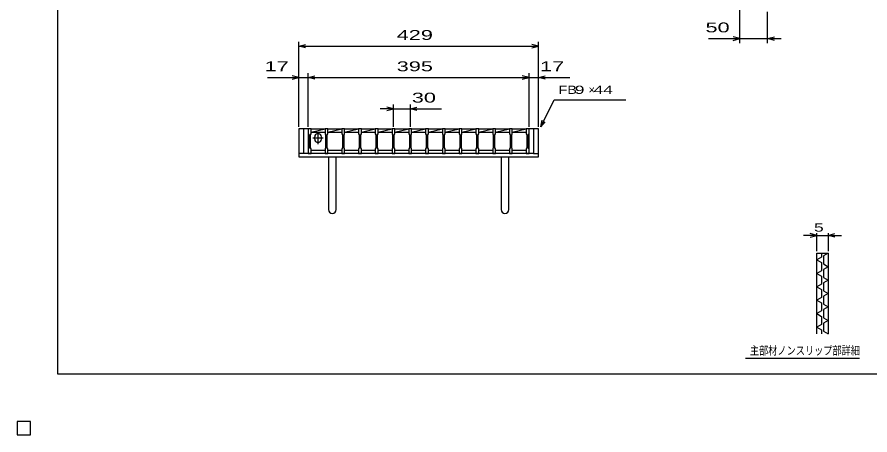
# Model space of a CAD drawing. Units: millimetres, scale not verified. Extents: x -1456 to 1385, y -1026 to 843.
# Drawn here: x -1456 to 70, y -1026 to -279 of the extents above; entities that cross this region are included whole.
import ezdxf
from ezdxf.enums import TextEntityAlignment as Align

# ---------------------------------------------------------------- set-up
doc = ezdxf.new("R2010")
doc.units = ezdxf.units.MM
doc.header["$LTSCALE"] = 8
for name, color, linetype, lineweight in [('0_2', 150, 'Continuous', 25), ('16', 3, 'Continuous', 25), ('19', 6, 'Continuous', 25), ('22', 4, 'Continuous', 25), ('24', 2, 'Continuous', 25), ('32', 4, 'Continuous', 25)]:
    doc.layers.add(name, color=color, linetype=linetype, lineweight=lineweight)
doc.styles.add('ベクトル', font='')
doc.styles.get('ベクトル').set_extended_font_data('ベクトル')

msp = doc.modelspace()

# ---------------------------------------------------------------- linework, layer by layer
at = {"layer": '0_2'}
for p, q in [((-1383.2, -917.2), (-1383.2, 842.8)), ((1384.8, -917.2), (-1383.2, -917.2)), ((-1432, -1002), (-1456, -1002)), ((-1456, -1002), (-1456, -1026)), ((-1432, -1002), (-1456, -1002)), ((-1456, -1002), (-1456, -1026)), ((-1432, -1002), (-1456, -1002)), ((-1456, -1002), (-1456, -1026)), ((-1432, -1002), (-1456, -1002)), ((-1456, -1002), (-1456, -1026)), ((-1432, -1002), (-1456, -1002)), ((-1456, -1002), (-1456, -1026)), ((-1432, -1026), (-1432, -1002)), ((-1432, -1026), (-1432, -1002)), ((-1432, -1026), (-1432, -1002)), ((-1432, -1026), (-1432, -1002)), ((-1432, -1026), (-1432, -1002)), ((-1456, -1026), (-1432, -1026)), ((-1456, -1026), (-1432, -1026)), ((-1456, -1026), (-1432, -1026)), ((-1456, -1026), (-1432, -1026)), ((-1456, -1026), (-1432, -1026))]:
    msp.add_line(p, q, dxfattribs=at)
at = {"layer": '16'}
for p, q in [((-935, -479), (-935, -478.3)), ((-935, -478.3), (-930, -478.3)), ((-935, -479), (-935, -487.5)), ((-930, -479), (-935, -479)), ((-935, -479), (-935, -517)), ((-935, -487.5), (-934, -489.5)), ((-931, -489.5), (-930, -487.5)), ((-930, -478.3), (-930, -479)), ((-930, -487.5), (-930, -479)), ((-930, -479), (-905, -479)), ((-930, -485), (-905, -479)), ((-930, -485), (-905, -485)), ((-917.5, -506), (-917.5, -484)), ((-905, -479), (-905, -478.3)), ((-905, -478.3), (-900, -478.3)), ((-905, -479), (-905, -487.5)), ((-900, -479), (-905, -479)), ((-905, -487.5), (-904, -489.5)), ((-901, -489.5), (-900, -487.5)), ((-900, -478.3), (-900, -479)), ((-900, -487.5), (-900, -479)), ((-900, -479), (-875, -479)), ((-900, -485), (-875, -479)), ((-900, -485), (-875, -485)), ((-875, -479), (-875, -478.3)), ((-875, -478.3), (-870, -478.3)), ((-875, -479), (-875, -487.5)), ((-870, -479), (-875, -479)), ((-875, -487.5), (-874, -489.5)), ((-871, -489.5), (-870, -487.5)), ((-870, -478.3), (-870, -479)), ((-870, -487.5), (-870, -479)), ((-870, -479), (-845, -479)), ((-870, -485), (-845, -479)), ((-870, -485), (-845, -485)), ((-845, -479), (-845, -478.3)), ((-845, -478.3), (-840, -478.3)), ((-845, -479), (-845, -487.5)), ((-840, -479), (-845, -479)), ((-845, -487.5), (-844, -489.5)), ((-841, -489.5), (-840, -487.5)), ((-840, -478.3), (-840, -479)), ((-840, -487.5), (-840, -479)), ((-840, -479), (-815, -479)), ((-840, -485), (-815, -479)), ((-840, -485), (-815, -485)), ((-815, -479), (-815, -478.3)), ((-815, -478.3), (-810, -478.3)), ((-815, -479), (-815, -487.5)), ((-810, -479), (-815, -479)), ((-815, -487.5), (-814, -489.5)), ((-811, -489.5), (-810, -487.5)), ((-810, -478.3), (-810, -479)), ((-810, -487.5), (-810, -479)), ((-810, -479), (-785, -479)), ((-810, -485), (-785, -479)), ((-810, -485), (-785, -485)), ((-785, -479), (-785, -478.3)), ((-785, -478.3), (-780, -478.3)), ((-785, -479), (-785, -487.5)), ((-780, -479), (-785, -479)), ((-785, -487.5), (-784, -489.5)), ((-781, -489.5), (-780, -487.5)), ((-780, -478.3), (-780, -479)), ((-780, -487.5), (-780, -479)), ((-780, -479), (-755, -479)), ((-780, -485), (-755, -479)), ((-780, -485), (-755, -485)), ((-755, -479), (-755, -478.3)), ((-755, -478.3), (-750, -478.3)), ((-755, -479), (-755, -487.5)), ((-750, -479), (-755, -479)), ((-755, -487.5), (-754, -489.5)), ((-751, -489.5), (-750, -487.5)), ((-750, -478.3), (-750, -479)), ((-750, -487.5), (-750, -479)), ((-750, -479), (-725, -479)), ((-750, -485), (-725, -479)), ((-750, -485), (-725, -485)), ((-725, -479), (-725, -478.3)), ((-725, -478.3), (-720, -478.3)), ((-725, -479), (-725, -487.5)), ((-720, -479), (-725, -479)), ((-725, -487.5), (-724, -489.5)), ((-721, -489.5), (-720, -487.5)), ((-720, -478.3), (-720, -479)), ((-720, -487.5), (-720, -479)), ((-720, -479), (-695, -479)), ((-720, -485), (-695, -479)), ((-720, -485), (-695, -485)), ((-695, -479), (-695, -478.3)), ((-695, -478.3), (-690, -478.3)), ((-695, -479), (-695, -487.5)), ((-690, -479), (-695, -479)), ((-695, -487.5), (-694, -489.5)), ((-691, -489.5), (-690, -487.5)), ((-690, -478.3), (-690, -479)), ((-690, -487.5), (-690, -479)), ((-690, -479), (-665, -479)), ((-690, -485), (-665, -479)), ((-690, -485), (-665, -485)), ((-665, -479), (-665, -478.3)), ((-665, -478.3), (-660, -478.3)), ((-665, -479), (-665, -487.5)), ((-660, -479), (-665, -479)), ((-665, -487.5), (-664, -489.5)), ((-661, -489.5), (-660, -487.5)), ((-660, -478.3), (-660, -479)), ((-660, -487.5), (-660, -479)), ((-660, -479), (-635, -479)), ((-660, -485), (-635, -479)), ((-660, -485), (-635, -485)), ((-635, -479), (-635, -478.3)), ((-635, -478.3), (-630, -478.3)), ((-635, -479), (-635, -487.5)), ((-630, -479), (-635, -479)), ((-635, -487.5), (-634, -489.5)), ((-631, -489.5), (-630, -487.5)), ((-630, -478.3), (-630, -479)), ((-630, -487.5), (-630, -479)), ((-630, -479), (-605, -479)), ((-630, -485), (-605, -479)), ((-630, -485), (-605, -485)), ((-605, -479), (-605, -478.3)), ((-605, -478.3), (-600, -478.3)), ((-605, -479), (-605, -487.5)), ((-600, -479), (-605, -479)), ((-605, -487.5), (-604, -489.5)), ((-601, -489.5), (-600, -487.5)), ((-600, -478.3), (-600, -479)), ((-600, -487.5), (-600, -479)), ((-600, -479), (-575, -479)), ((-600, -485), (-575, -479)), ((-600, -485), (-575, -485)), ((-575, -479), (-575, -478.3)), ((-575, -478.3), (-570, -478.3)), ((-575, -479), (-575, -487.5)), ((-570, -479), (-575, -479)), ((-575, -487.5), (-574, -489.5)), ((-571, -489.5), (-570, -487.5)), ((-570, -478.3), (-570, -479)), ((-570, -487.5), (-570, -479)), ((-570, -479), (-545, -479)), ((-570, -485), (-545, -479)), ((-570, -485), (-545, -485)), ((-545, -479), (-545, -478.3)), ((-545, -478.3), (-540, -478.3)), ((-545, -479), (-545, -487.5)), ((-540, -479), (-545, -479)), ((-545, -487.5), (-544, -489.5)), ((-541, -489.5), (-540, -487.5)), ((-540, -478.3), (-540, -479)), ((-540, -487.5), (-540, -479)), ((-540, -517), (-540, -479)), ((-934, -489.5), (-934, -512.5)), ((-931, -512.5), (-931, -489.5)), ((-926.5, -495), (-908.5, -495)), ((-923.5, -497), (-923.5, -493)), ((-911.5, -497), (-911.5, -493)), ((-904, -489.5), (-904, -512.5)), ((-901, -512.5), (-901, -489.5)), ((-874, -489.5), (-874, -512.5)), ((-871, -512.5), (-871, -489.5)), ((-844, -489.5), (-844, -512.5)), ((-841, -512.5), (-841, -489.5)), ((-814, -489.5), (-814, -512.5)), ((-811, -512.5), (-811, -489.5)), ((-784, -489.5), (-784, -512.5)), ((-781, -512.5), (-781, -489.5)), ((-754, -489.5), (-754, -512.5)), ((-751, -512.5), (-751, -489.5)), ((-724, -489.5), (-724, -512.5)), ((-721, -512.5), (-721, -489.5)), ((-694, -489.5), (-694, -512.5)), ((-691, -512.5), (-691, -489.5)), ((-664, -489.5), (-664, -512.5)), ((-661, -512.5), (-661, -489.5)), ((-634, -489.5), (-634, -512.5)), ((-631, -512.5), (-631, -489.5)), ((-604, -489.5), (-604, -512.5)), ((-601, -512.5), (-601, -489.5)), ((-574, -489.5), (-574, -512.5)), ((-571, -512.5), (-571, -489.5)), ((-544, -489.5), (-544, -512.5)), ((-541, -512.5), (-541, -489.5)), ((-934, -512.5), (-935, -514.5)), ((-935, -514.5), (-935, -523)), ((-930, -514.5), (-931, -512.5)), ((-930, -523), (-930, -514.5)), ((-930, -517), (-905, -517)), ((-904, -512.5), (-905, -514.5)), ((-905, -514.5), (-905, -523)), ((-900, -514.5), (-901, -512.5)), ((-900, -523), (-900, -514.5)), ((-900, -517), (-875, -517)), ((-874, -512.5), (-875, -514.5)), ((-875, -514.5), (-875, -523)), ((-870, -514.5), (-871, -512.5)), ((-870, -523), (-870, -514.5)), ((-870, -517), (-845, -517)), ((-844, -512.5), (-845, -514.5)), ((-845, -514.5), (-845, -523)), ((-840, -514.5), (-841, -512.5)), ((-840, -523), (-840, -514.5)), ((-840, -517), (-815, -517)), ((-814, -512.5), (-815, -514.5)), ((-815, -514.5), (-815, -523)), ((-810, -514.5), (-811, -512.5)), ((-810, -523), (-810, -514.5)), ((-810, -517), (-785, -517)), ((-784, -512.5), (-785, -514.5)), ((-785, -514.5), (-785, -523)), ((-780, -514.5), (-781, -512.5)), ((-780, -523), (-780, -514.5)), ((-780, -517), (-755, -517)), ((-754, -512.5), (-755, -514.5)), ((-755, -514.5), (-755, -523)), ((-750, -514.5), (-751, -512.5)), ((-750, -523), (-750, -514.5)), ((-750, -517), (-725, -517)), ((-724, -512.5), (-725, -514.5)), ((-725, -514.5), (-725, -523)), ((-720, -514.5), (-721, -512.5)), ((-720, -523), (-720, -514.5)), ((-720, -517), (-695, -517)), ((-694, -512.5), (-695, -514.5)), ((-695, -514.5), (-695, -523)), ((-690, -514.5), (-691, -512.5)), ((-690, -523), (-690, -514.5)), ((-690, -517), (-665, -517)), ((-664, -512.5), (-665, -514.5)), ((-665, -514.5), (-665, -523)), ((-660, -514.5), (-661, -512.5)), ((-660, -523), (-660, -514.5)), ((-660, -517), (-635, -517)), ((-634, -512.5), (-635, -514.5)), ((-635, -514.5), (-635, -523)), ((-630, -514.5), (-631, -512.5)), ((-630, -523), (-630, -514.5)), ((-630, -517), (-605, -517)), ((-604, -512.5), (-605, -514.5)), ((-605, -514.5), (-605, -523)), ((-600, -514.5), (-601, -512.5)), ((-600, -523), (-600, -514.5)), ((-600, -517), (-575, -517)), ((-574, -512.5), (-575, -514.5)), ((-575, -514.5), (-575, -523)), ((-570, -514.5), (-571, -512.5)), ((-570, -523), (-570, -514.5)), ((-570, -517), (-545, -517)), ((-544, -512.5), (-545, -514.5)), ((-545, -514.5), (-545, -523)), ((-540, -514.5), (-541, -512.5)), ((-540, -523), (-540, -514.5)), ((-935, -523), (-930, -523)), ((-905, -523), (-900, -523)), ((-875, -523), (-870, -523)), ((-845, -523), (-840, -523)), ((-815, -523), (-810, -523)), ((-785, -523), (-780, -523)), ((-755, -523), (-750, -523)), ((-725, -523), (-720, -523)), ((-695, -523), (-690, -523)), ((-665, -523), (-660, -523)), ((-635, -523), (-630, -523)), ((-605, -523), (-600, -523)), ((-575, -523), (-570, -523)), ((-545, -523), (-540, -523)), ((-1432, -1002), (-1456, -1002)), ((-1456, -1002), (-1456, -1026)), ((-1432, -1002), (-1456, -1002)), ((-1456, -1002), (-1456, -1026)), ((-1432, -1002), (-1456, -1002)), ((-1456, -1002), (-1456, -1026)), ((-1432, -1002), (-1456, -1002)), ((-1456, -1002), (-1456, -1026)), ((-1432, -1002), (-1456, -1002)), ((-1456, -1002), (-1456, -1026)), ((-1432, -1026), (-1432, -1002)), ((-1432, -1026), (-1432, -1002)), ((-1432, -1026), (-1432, -1002)), ((-1432, -1026), (-1432, -1002)), ((-1432, -1026), (-1432, -1002)), ((-1456, -1026), (-1432, -1026)), ((-1456, -1026), (-1432, -1026)), ((-1456, -1026), (-1432, -1026)), ((-1456, -1026), (-1432, -1026)), ((-1456, -1026), (-1432, -1026))]:
    msp.add_line(p, q, dxfattribs=at)
for centre, start, end in [((-917.5, -493), 0, 180), ((-917.5, -497), 180, 0)]:
    msp.add_arc(centre, 6, start, end, dxfattribs=at)
at = {"layer": '19'}
for p, q in [((-935, -479), (-952, -479)), ((-952, -479), (-952, -529)), ((-943, -523), (-943, -479)), ((-523, -479), (-540, -479)), ((-532, -479), (-532, -523)), ((-523, -529), (-523, -479)), ((-943, -523), (-952, -523)), ((-952, -529), (-523, -529)), ((-532, -523), (-943, -523)), ((-899, -529), (-899, -623)), ((-885, -623), (-885, -529)), ((-590, -529), (-590, -623)), ((-576, -623), (-576, -529)), ((-532, -523), (-523, -523))]:
    msp.add_line(p, q, dxfattribs=at)
for centre in [(-892, -623), (-583, -623)]:
    msp.add_arc(centre, 7, 180, 0, dxfattribs=at)
at = {"layer": '22'}
for p, q in [((-163, -325.5), (-163, -141.5)), ((-113, -325.5), (-113, -269.5)), ((-219, -317.5), (-163, -317.5)), ((-163, -317.5), (-175, -314.3)), ((-175, -320.7), (-163, -317.5)), ((-163, -317.5), (-113, -317.5)), ((-113, -317.5), (-101, -314.3)), ((-101, -320.7), (-113, -317.5)), ((-113, -317.5), (-89, -317.5)), ((-952, -475), (-952, -323)), ((-952, -331), (-940, -327.8)), ((-940, -334.2), (-952, -331)), ((-952, -331), (-523, -331)), ((-523, -331), (-535, -327.8)), ((-535, -334.2), (-523, -331)), ((-523, -475), (-523, -323)), ((-952, -475), (-952, -379)), ((-935, -475), (-935, -379)), ((-540, -475), (-540, -379)), ((-523, -475), (-523, -379)), ((-1008, -387), (-952, -387)), ((-952, -387), (-964, -383.8)), ((-964, -390.2), (-952, -387)), ((-952, -387), (-935, -387)), ((-935, -387), (-923, -383.8)), ((-923, -390.2), (-935, -387)), ((-935, -387), (-540, -387)), ((-540, -387), (-552, -383.8)), ((-552, -390.2), (-540, -387)), ((-540, -387), (-523, -387)), ((-523, -387), (-511, -383.8)), ((-511, -390.2), (-523, -387)), ((-523, -387), (-467, -387)), ((-519, -475), (-495, -427)), ((-495, -427), (-367, -427)), ((-782.5, -443), (-794.5, -439.8)), ((-782.5, -475), (-782.5, -435)), ((-752.5, -435), (-752.5, -475)), ((-752.5, -443), (-740.5, -439.8)), ((-782.5, -443), (-806.5, -443)), ((-794.5, -446.2), (-782.5, -443)), ((-782.5, -443), (-752.5, -443)), ((-740.5, -446.2), (-752.5, -443)), ((-752.5, -443), (-696.5, -443)), ((-519, -475), (-516.6, -463.32)), ((-519, -475), (-511, -466.2))]:
    msp.add_line(p, q, dxfattribs=at)
at = {"layer": '22', "color": 2}
for p, q in [((-1432, -1002), (-1456, -1002)), ((-1456, -1002), (-1456, -1026)), ((-1432, -1002), (-1456, -1002)), ((-1456, -1002), (-1456, -1026)), ((-1432, -1002), (-1456, -1002)), ((-1456, -1002), (-1456, -1026)), ((-1432, -1026), (-1432, -1002)), ((-1432, -1026), (-1432, -1002)), ((-1432, -1026), (-1432, -1002)), ((-1456, -1026), (-1432, -1026)), ((-1456, -1026), (-1432, -1026)), ((-1456, -1026), (-1432, -1026))]:
    msp.add_line(p, q, dxfattribs=at)
at = {"layer": '24', "color": 4}
for p, q in [((-1432, -1002), (-1456, -1002)), ((-1456, -1002), (-1456, -1026)), ((-1432, -1002), (-1456, -1002)), ((-1456, -1002), (-1456, -1026)), ((-1432, -1002), (-1456, -1002)), ((-1456, -1002), (-1456, -1026)), ((-1432, -1026), (-1432, -1002)), ((-1432, -1026), (-1432, -1002)), ((-1432, -1026), (-1432, -1002)), ((-1456, -1026), (-1432, -1026)), ((-1456, -1026), (-1432, -1026)), ((-1456, -1026), (-1432, -1026))]:
    msp.add_line(p, q, dxfattribs=at)
at = {"layer": '32'}
for p, q in [((-24.8, -669.2), (-48.8, -669.2)), ((-24.8, -669.2), (-36.8, -666)), ((-36.8, -672.4), (-24.8, -669.2)), ((-24.8, -697.2), (-24.8, -665.2)), ((-24.8, -669.2), (-4.8, -669.2)), ((-4.8, -665.2), (-4.8, -697.2)), ((-4.8, -669.2), (7.2, -666)), ((7.2, -672.4), (-4.8, -669.2)), ((-4.8, -669.2), (19.2, -669.2)), ((-24.8, -701.2), (-4.8, -701.2)), ((-24.8, -845.2), (-24.8, -701.2)), ((-16.8, -701.2), (-16.8, -708.4)), ((-4.8, -701.2), (-12.8, -706)), ((-4.8, -701.2), (-4.8, -845.2)), ((-16.8, -708.4), (-24.8, -713.2)), ((-24.8, -713.2), (-16.8, -718)), ((-12.8, -706), (-12.8, -720.4)), ((-16.8, -732.4), (-24.8, -737.2)), ((-16.8, -718), (-16.8, -732.4)), ((-12.8, -720.4), (-4.8, -725.2)), ((-4.8, -725.2), (-12.8, -730)), ((-12.8, -730), (-12.8, -744.4)), ((-24.8, -737.2), (-16.8, -742)), ((-16.8, -742), (-16.8, -756.4)), ((-12.8, -744.4), (-4.8, -749.2)), ((-16.8, -756.4), (-24.8, -761.2)), ((-24.8, -761.2), (-16.8, -766)), ((-4.8, -749.2), (-12.8, -754)), ((-12.8, -754), (-12.8, -768.4)), ((-16.8, -766), (-16.8, -780.4)), ((-12.8, -768.4), (-4.8, -773.2)), ((-4.8, -773.2), (-12.8, -778)), ((-12.8, -778), (-12.8, -792.4)), ((-16.8, -780.4), (-24.8, -785.2)), ((-24.8, -785.2), (-16.8, -790)), ((-16.8, -790), (-16.8, -804.4)), ((-12.8, -792.4), (-4.8, -797.2)), ((-16.8, -804.4), (-24.8, -809.2)), ((-4.8, -797.2), (-12.8, -802)), ((-12.8, -802), (-12.8, -816.4)), ((-24.8, -809.2), (-16.8, -814)), ((-16.8, -814), (-16.8, -828.4)), ((-12.8, -816.4), (-4.8, -821.2)), ((-4.8, -821.2), (-12.8, -826)), ((-16.8, -828.4), (-24.8, -833.2)), ((-24.8, -833.2), (-16.8, -838)), ((-16.8, -838), (-16.8, -845.2)), ((-12.8, -826), (-12.8, -840.4)), ((-12.8, -840.4), (-4.8, -845.2)), ((51.2, -889.2), (-152.8, -889.2)), ((-1432, -1002), (-1456, -1002)), ((-1456, -1002), (-1456, -1026)), ((-1432, -1002), (-1456, -1002)), ((-1456, -1002), (-1456, -1026)), ((-1432, -1002), (-1456, -1002)), ((-1456, -1002), (-1456, -1026)), ((-1432, -1002), (-1456, -1002)), ((-1456, -1002), (-1456, -1026)), ((-1432, -1002), (-1456, -1002)), ((-1456, -1002), (-1456, -1026)), ((-1432, -1026), (-1432, -1002)), ((-1432, -1026), (-1432, -1002)), ((-1432, -1026), (-1432, -1002)), ((-1432, -1026), (-1432, -1002)), ((-1432, -1026), (-1432, -1002)), ((-1456, -1026), (-1432, -1026)), ((-1456, -1026), (-1432, -1026)), ((-1456, -1026), (-1432, -1026)), ((-1456, -1026), (-1432, -1026)), ((-1456, -1026), (-1432, -1026))]:
    msp.add_line(p, q, dxfattribs=at)

# ---------------------------------------------------------------- texts
at = {"layer": '22', "color": 2, "style": 'ベクトル'}
for s, height, width, p in [(' 50 ', 17.6, 1.65, (-235, -297.5)), (' 429 ', 17.6, 1.65, (-787.5, -311)), (' 17 ', 17.6, 1.65, (-1024, -367)), (' 395 ', 17.6, 1.65, (-787.5, -367)), (' 17 ', 17.6, 1.65, (-531, -367)), ('FB', 14.66, 1.3, (-487, -409)), (' 9 ', 14.66, 1.6, (-467, -409)), (' 44 ', 14.66, 1.6, (-433.4, -409)), (' 30 ', 17.6, 1.65, (-760.5, -423))]:
    msp.add_text(s, height=height, dxfattribs=dict(at, width=width)).set_placement(p, align=Align.MIDDLE_LEFT)
msp.add_text('×', height=14.66, dxfattribs=at).set_placement((-433.4, -409), align=Align.MIDDLE_LEFT)
at = {"layer": '32', "color": 2, "style": 'ベクトル'}
for s, width, p in [(' 5 ', 1.6, (-38.8, -655.2)), ('主部材ノンスリップ部詳細', 0.8, (-144.8, -875.2))]:
    msp.add_text(s, height=14.66, dxfattribs=dict(at, width=width)).set_placement(p, align=Align.MIDDLE_LEFT)

doc.saveas('drawing.dxf')
